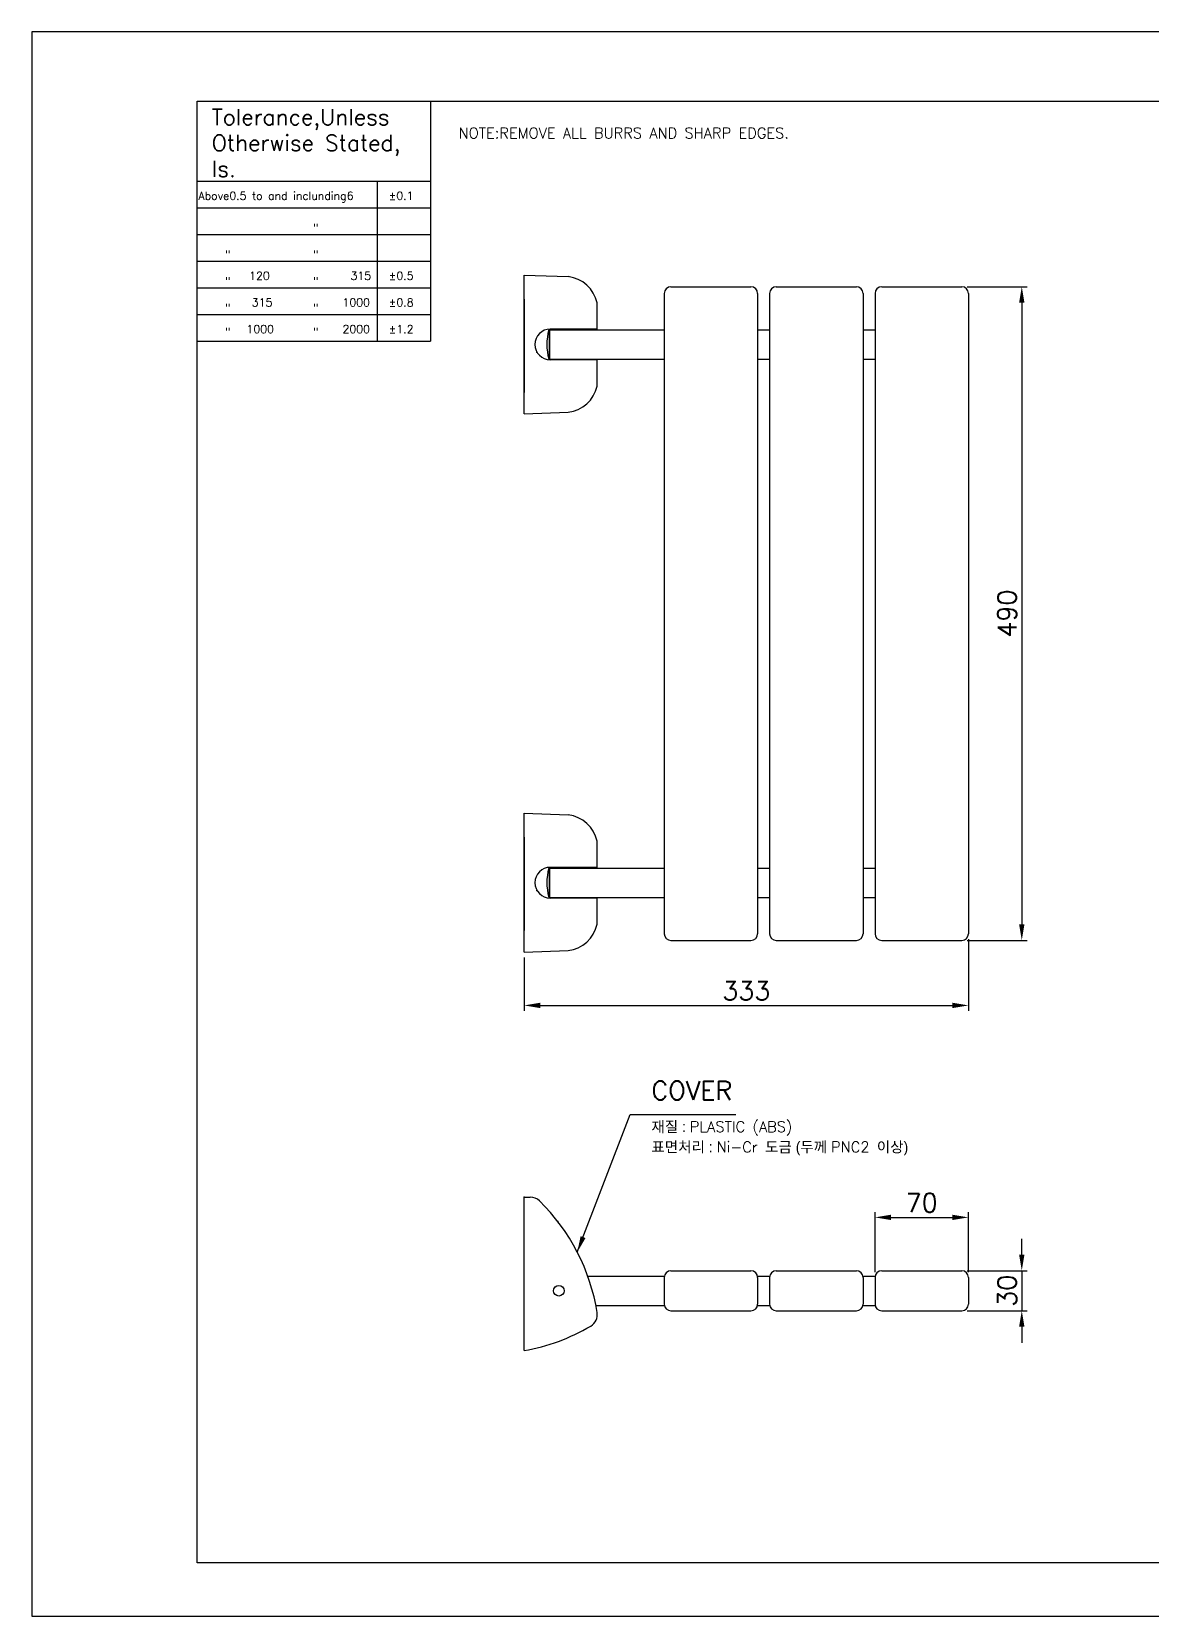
# Model space of a CAD drawing. Header units: inches. Extents: x 1 to 2363, y -2329 to -426.
# Drawn here: x 1 to 211, y -1780.5 to -1483.5 of the extents above; entities that cross this region are included whole.
import ezdxf

# ---------------------------------------------------------------- set-up
doc = ezdxf.new("R2010")
doc.units = ezdxf.units.IN
doc.header["$MEASUREMENT"] = 0
doc.layers.get('0').update_dxf_attribs({"color": 2, "linetype": 'CONTINUOUS'})
doc.layers.get('DEFPOINTS').update_dxf_attribs({"linetype": 'CONTINUOUS'})
for name, color, linetype in [('D', 2, 'CONTINUOUS'), ('DIM', 2, 'CONTINUOUS'), ('DWG', 7, 'CONTINUOUS')]:
    doc.layers.add(name, color=color, linetype=linetype)
doc.styles.add('GHS', font='romans.shx')
doc.styles.add('ROMANS', font='romans', dxfattribs={"height": 0.075529})
doc.styles.get("Standard").update_dxf_attribs({"font": 'ROMANS.SHX'})
doc.dimstyles.new('ISO-25', dxfattribs={"dimtxt": 2.5, "dimasz": 2.5, "dimexe": 1.25, "dimexo": 0.625, "dimtad": 1, "dimdec": 4, "dimdsep": 46, "dimlunit": 6, "dimtxsty": 'Standard', "dimcen": 2.5, "dimadec": 0, "dimazin": 0, "dimtfac": 1, "dimtdec": 4, "dimtmove": 0, "dimatfit": 3, "dimfxl": 1, "dimtolj": 1, "dimtzin": 0, "dimarcsym": 0})
doc.dimstyles.get("Standard").update_dxf_attribs({"dimtxt": 0.18, "dimasz": 0.18, "dimexe": 0.18, "dimexo": 0.0625, "dimgap": 0.09, "dimtad": 0, "dimtih": 1, "dimtoh": 1, "dimdec": 4, "dimzin": 0, "dimdsep": 46, "dimtxsty": 'Standard', "dimcen": 0.09, "dimadec": 0, "dimazin": 0, "dimtfac": 1, "dimtdec": 4, "dimtofl": 0, "dimtmove": 0, "dimatfit": 3, "dimfxl": 1, "dimtolj": 1, "dimtzin": 0, "dimarcsym": 0})

# ---------------------------------------------------------------- blocks, each defined once
blk = doc.blocks.new('BORDER')
for p, q in [((1, 1), (0, 1)), ((0, 1), (0, 0)), ((1, 0), (1, 1)), ((0, 0), (1, 0))]:
    blk.add_line(p, q)
blk = doc.blocks.new('*D121')
at = {"layer": 'DEFPOINTS', "color": 0, "transparency": 16777216}
for p in [(175.3, -1531.29), (175.3, -1653.79), (186.55, -1653.79)]:
    blk.add_point(p, dxfattribs=at)
at = {"layer": 'DWG', "color": 2, "lineweight": -2, "transparency": 16777216}
for p, q in [((176.3, -1531.29), (187.55, -1531.29)), ((186.55, -1534.29), (186.55, -1650.79)), ((176.3, -1653.79), (187.55, -1653.79))]:
    blk.add_line(p, q, dxfattribs=at)
at = {"layer": 'DWG', "color": 2, "transparency": 16777216}
for points in [[(186.05, -1534.29), (187.05, -1534.29), (186.55, -1531.29)], [(186.05, -1650.79), (187.05, -1650.79), (186.55, -1653.79)]]:
    blk.add_solid(points, dxfattribs=at)
at = {"layer": 'DWG', "color": 2, "transparency": 16777216, "insert": (183.8, -1592.54), "char_height": 3.5, "attachment_point": 5, "rotation": 90, "style": 'GHS'}
blk.add_mtext('\\A1;490', dxfattribs=at)
blk = doc.blocks.new('*D122')
at = {"layer": 'DEFPOINTS', "color": 0, "transparency": 16777216}
for p in [(176.55, -1652.54), (93.3, -1655.98), (176.55, -1665.98)]:
    blk.add_point(p, dxfattribs=at)
at = {"layer": 'DWG', "color": 2, "lineweight": -2, "transparency": 16777216}
for p, q in [((176.55, -1653.54), (176.55, -1666.98)), ((93.3, -1656.98), (93.3, -1666.98)), ((96.3, -1665.98), (173.55, -1665.98))]:
    blk.add_line(p, q, dxfattribs=at)
at = {"layer": 'DWG', "color": 2, "transparency": 16777216}
for points in [[(96.3, -1665.48), (96.3, -1666.48), (93.3, -1665.98)], [(173.55, -1665.48), (173.55, -1666.48), (176.55, -1665.98)]]:
    blk.add_solid(points, dxfattribs=at)
at = {"layer": 'DWG', "color": 2, "transparency": 16777216, "insert": (134.93, -1663.23), "char_height": 3.5, "attachment_point": 5, "style": 'GHS'}
blk.add_mtext('\\A1;333', dxfattribs=at)
blk = doc.blocks.new('*D123')
at = {"layer": 'DEFPOINTS', "color": 0, "transparency": 16777216}
for p in [(175.3, -1715.71), (175.3, -1723.21), (186.55, -1723.21)]:
    blk.add_point(p, dxfattribs=at)
at = {"layer": 'DWG', "color": 2, "lineweight": -2, "transparency": 16777216}
for p, q in [((186.55, -1712.71), (186.55, -1709.71)), ((176.3, -1715.71), (187.55, -1715.71)), ((186.55, -1715.71), (186.55, -1723.21)), ((176.3, -1723.21), (187.55, -1723.21)), ((186.55, -1726.21), (186.55, -1729.21))]:
    blk.add_line(p, q, dxfattribs=at)
at = {"layer": 'DWG', "color": 2, "transparency": 16777216}
for points in [[(186.05, -1712.71), (187.05, -1712.71), (186.55, -1715.71)], [(186.05, -1726.21), (187.05, -1726.21), (186.55, -1723.21)]]:
    blk.add_solid(points, dxfattribs=at)
at = {"layer": 'DWG', "color": 2, "transparency": 16777216, "insert": (183.8, -1719.46), "char_height": 3.5, "attachment_point": 5, "rotation": 90, "style": 'GHS'}
blk.add_mtext('\\A1;30', dxfattribs=at)
blk = doc.blocks.new('*D124')
at = {"layer": 'DEFPOINTS', "color": 0, "transparency": 16777216}
for p in [(176.55, -1705.71), (159.05, -1716.96), (176.55, -1716.96)]:
    blk.add_point(p, dxfattribs=at)
at = {"layer": 'DWG', "color": 2, "lineweight": -2, "transparency": 16777216}
for p, q in [((159.05, -1715.96), (159.05, -1704.71)), ((176.55, -1715.96), (176.55, -1704.71)), ((162.05, -1705.71), (173.55, -1705.71))]:
    blk.add_line(p, q, dxfattribs=at)
at = {"layer": 'DWG', "color": 2, "transparency": 16777216}
for points in [[(162.05, -1705.21), (162.05, -1706.21), (159.05, -1705.71)], [(173.55, -1705.21), (173.55, -1706.21), (176.55, -1705.71)]]:
    blk.add_solid(points, dxfattribs=at)
at = {"layer": 'DWG', "color": 2, "transparency": 16777216, "insert": (167.8, -1702.96), "char_height": 3.5, "attachment_point": 5, "style": 'GHS'}
blk.add_mtext('\\A1;70', dxfattribs=at)

msp = doc.modelspace()

# ---------------------------------------------------------------- linework, layer by layer
at = {"color": 5}
for p, q in [((32.0098, -1496.4788), (410.0098, -1496.4788)), ((32.0098, -1770.4788), (32.0098, -1496.4788)), ((410.0098, -1770.4788), (32.0098, -1770.4788))]:
    msp.add_line(p, q, dxfattribs=at)
at = {"layer": 'DEFPOINTS', "color": 0, "linetype": 'ByBlock'}
for p in [(105.0791, -1531.0128), (97.9264, -1539.351), (105.1808, -1553.0929), (98.0514, -1554.9352), (98.0514, -1554.9352), (101.5514, -1554.813), (105.0791, -1631.8878), (97.9264, -1640.226), (98.0514, -1645.726), (105.1808, -1653.9679), (98.0514, -1655.8102), (98.0514, -1655.8102), (101.5514, -1655.688)]:
    msp.add_point(p, dxfattribs=at)
at = {"layer": 'DEFPOINTS', "color": 1, "linetype": 'ByBlock'}
for p in [(99.8014, -1539.351), (99.8014, -1640.226)]:
    msp.add_point(p, dxfattribs=at)
at = {"layer": 'DWG', "color": 7}
for p in [(75.7598, -1496.4788), (32.0098, -1541.4788)]:
    msp.add_line(p, (75.7598, -1541.4788), dxfattribs=at)
at = {"layer": 'DWG', "color": 2}
for p, q in [((32.0098, -1511.4788), (75.7598, -1511.4788)), ((65.7598, -1511.4788), (65.7598, -1541.4788)), ((32.0098, -1516.4788), (75.7598, -1516.4788)), ((32.0098, -1521.4788), (75.7598, -1521.4788)), ((32.0098, -1526.4788), (75.7598, -1526.4788)), ((32.0098, -1531.4788), (75.7598, -1531.4788)), ((32.0098, -1536.4788), (75.7598, -1536.4788))]:
    msp.add_line(p, q, dxfattribs=at)
at = {"layer": 'DWG'}
for p, q in [((93.3014, -1555.101), (93.3014, -1529.101)), ((93.3014, -1529.101), (101.5514, -1529.3891)), ((120.8014, -1531.2885), (135.8014, -1531.2885)), ((140.5514, -1531.2885), (155.5514, -1531.2885)), ((160.3014, -1531.2885), (175.3014, -1531.2885)), ((93.3014, -1533.5932), (93.3014, -1551.0932)), ((107.0014, -1539.351), (107.0014, -1534.8273)), ((119.5514, -1532.5385), (119.5514, -1652.5385)), ((137.0514, -1532.5385), (137.0514, -1652.5385)), ((139.3014, -1532.5385), (139.3014, -1652.5385)), ((156.8014, -1532.5385), (156.8014, -1652.5385)), ((159.0514, -1532.5385), (159.0514, -1652.5385)), ((176.5514, -1532.5385), (176.5514, -1652.5385)), ((97.9645, -1539.351), (98.0514, -1539.351)), ((98.0514, -1539.351), (98.0514, -1544.351)), ((98.0514, -1544.726), (98.0514, -1539.476)), ((98.0514, -1543.351), (98.0514, -1540.851)), ((98.1764, -1539.351), (119.5514, -1539.351)), ((98.1764, -1539.351), (102.5514, -1539.351)), ((98.1764, -1539.351), (102.5514, -1539.351)), ((107.0014, -1539.226), (98.1895, -1539.226)), ((137.0514, -1539.351), (139.3014, -1539.351)), ((156.8014, -1539.351), (159.0514, -1539.351)), ((98.0514, -1544.351), (98.0514, -1544.851)), ((97.9645, -1544.851), (98.0514, -1544.851)), ((98.1764, -1544.851), (119.5514, -1544.851)), ((98.1764, -1544.851), (105.0201, -1544.851)), ((98.1764, -1544.851), (105.0201, -1544.851)), ((107.0014, -1544.976), (98.1895, -1544.976)), ((107.0014, -1549.3748), (107.0014, -1544.851)), ((137.0514, -1544.851), (139.3014, -1544.851)), ((156.8014, -1544.851), (159.0514, -1544.851)), ((93.3014, -1555.101), (101.5514, -1554.813)), ((93.3014, -1655.976), (93.3014, -1629.976)), ((93.3014, -1629.976), (101.5514, -1630.2641)), ((93.3014, -1634.4682), (93.3014, -1651.9682)), ((107.0014, -1640.226), (107.0014, -1635.7023)), ((97.9645, -1640.226), (98.0514, -1640.226)), ((98.0514, -1640.226), (98.0514, -1645.226)), ((98.0514, -1645.601), (98.0514, -1640.351)), ((98.0514, -1644.226), (98.0514, -1641.726)), ((98.1764, -1640.226), (119.5514, -1640.226)), ((98.1764, -1640.226), (102.5514, -1640.226)), ((107.0014, -1640.101), (98.1895, -1640.101)), ((137.0514, -1640.226), (139.3014, -1640.226)), ((156.8014, -1640.226), (159.0514, -1640.226)), ((98.0514, -1645.226), (98.0514, -1645.726)), ((97.9645, -1645.726), (98.0514, -1645.726)), ((98.1764, -1645.726), (119.5514, -1645.726)), ((98.1764, -1645.726), (105.0201, -1645.726)), ((107.0014, -1645.851), (98.1895, -1645.851)), ((107.0014, -1650.2498), (107.0014, -1645.726)), ((137.0514, -1645.726), (139.3014, -1645.726)), ((156.8014, -1645.726), (159.0514, -1645.726)), ((120.8014, -1653.7885), (135.8014, -1653.7885)), ((140.5514, -1653.7885), (155.5514, -1653.7885)), ((160.3014, -1653.7885), (175.3014, -1653.7885)), ((93.3014, -1655.976), (101.5514, -1655.688)), ((93.3014, -1730.6862), (93.3014, -1701.9139)), ((93.3014, -1701.9139), (94.4268, -1701.9139)), ((93.3014, -1728.2101), (93.3014, -1704.6476)), ((120.8014, -1715.7101), (135.8014, -1715.7101)), ((140.5514, -1715.7101), (155.5514, -1715.7101)), ((160.3014, -1715.7101), (175.3014, -1715.7101)), ((105.2221, -1716.7101), (119.5514, -1716.7101)), ((119.5514, -1716.9601), (119.5514, -1721.9601)), ((137.0514, -1716.7101), (139.3014, -1716.7101)), ((137.0514, -1716.9601), (137.0514, -1721.9601)), ((139.3014, -1716.9601), (139.3014, -1721.9601)), ((156.8014, -1716.7101), (159.0514, -1716.7101)), ((156.8014, -1716.9601), (156.8014, -1721.9601)), ((159.0514, -1716.9601), (159.0514, -1721.9601)), ((176.5514, -1716.9601), (176.5514, -1721.9601)), ((106.7429, -1722.2101), (119.5514, -1722.2101)), ((137.0514, -1722.2101), (139.3014, -1722.2101)), ((156.8014, -1722.2101), (159.0514, -1722.2101)), ((120.8014, -1723.2101), (135.8014, -1723.2101)), ((140.5514, -1723.2101), (155.5514, -1723.2101)), ((160.3014, -1723.2101), (175.3014, -1723.2101))]:
    msp.add_line(p, q, dxfattribs=at)
msp.add_circle((99.8014, -1719.4601), 1, dxfattribs=at)
msp.add_circle((99.8014, -1719.4601), 1, dxfattribs=at)
msp.add_circle((99.8014, -1719.4601), 1, dxfattribs=at)
msp.add_circle((99.8014, -1719.4601), 1, dxfattribs=at)
msp.add_circle((99.8014, -1719.4601), 1, dxfattribs=at)
msp.add_circle((99.8014, -1719.4601), 1, dxfattribs=at)
for centre, radius, start, end in [((100.8314, -1535.5975), 6.25, 11.852323, 83.38437), ((120.8014, -1532.5385), 1.25, 90, 180), ((135.8014, -1532.5385), 1.25, 0, 90), ((140.5514, -1532.5385), 1.25, 90, 180), ((155.5514, -1532.5385), 1.25, 0, 90), ((160.3014, -1532.5385), 1.25, 90, 180), ((175.3014, -1532.5385), 1.25, 0, 90), ((104.5014, -1534.8273), 2.5, 0, 11.852323), ((98.1895, -1542.101), 2.875, 90, 270), ((107.8223, -1542.101), 10.2708, 164.682578, 195.317422), ((97.9645, -1539.401), 0.05, 90, 164.682578), ((98.1764, -1539.476), 0.125, 90, 180), ((98.1764, -1539.476), 0.125, 90, 180), ((98.1764, -1539.476), 0.125, 90, 180), ((97.9645, -1544.801), 0.05, 195.317422, 270), ((98.1764, -1544.726), 0.125, 180, 270), ((98.1764, -1544.726), 0.125, 180, 270), ((98.1764, -1544.726), 0.125, 180, 270), ((100.8314, -1548.6046), 6.25, 276.61563, 348.147677), ((104.5014, -1549.3748), 2.5, 348.147677, 0), ((100.8314, -1636.4725), 6.25, 11.852323, 83.38437), ((104.5014, -1635.7023), 2.5, 0, 11.852323), ((98.1895, -1642.976), 2.875, 90, 270), ((107.8223, -1642.976), 10.2708, 164.682578, 195.317422), ((97.9645, -1640.276), 0.05, 90, 164.682578), ((98.1764, -1640.351), 0.125, 90, 180), ((98.1764, -1640.351), 0.125, 90, 180), ((97.9645, -1645.676), 0.05, 195.317422, 270), ((98.1764, -1645.601), 0.125, 180, 270), ((98.1764, -1645.601), 0.125, 180, 270), ((100.8314, -1649.4796), 6.25, 276.61563, 348.147677), ((104.5014, -1650.2498), 2.5, 348.147677, 0), ((120.8014, -1652.5385), 1.25, 180, 270), ((135.8014, -1652.5385), 1.25, 270, 0), ((140.5514, -1652.5385), 1.25, 180, 270), ((155.5514, -1652.5385), 1.25, 270, 0), ((160.3014, -1652.5385), 1.25, 180, 270), ((175.3014, -1652.5385), 1.25, 270, 0), ((94.4268, -1704.4139), 2.5, 45.61145, 90), ((69.9436, -1729.4253), 37.5, 9.036493, 45.61145), ((120.8014, -1716.9601), 1.25, 90, 180), ((135.8014, -1716.9601), 1.25, 0, 90), ((140.5514, -1716.9601), 1.25, 90, 180), ((155.5514, -1716.9601), 1.25, 0, 90), ((160.3014, -1716.9601), 1.25, 90, 180), ((175.3014, -1716.9601), 1.25, 0, 90), ((120.8014, -1721.9601), 1.25, 180, 270), ((135.8014, -1721.9601), 1.25, 270, 0), ((140.5514, -1721.9601), 1.25, 180, 270), ((155.5514, -1721.9601), 1.25, 270, 0), ((160.3014, -1721.9601), 1.25, 180, 270), ((175.3014, -1721.9601), 1.25, 270, 0), ((104.5092, -1723.9281), 2.5, 300.466304, 9.036493), ((86.7631, -1693.7606), 37.5, 280.041186, 300.466304)]:
    msp.add_arc(centre, radius, start, end, dxfattribs=at)
at = {"layer": 'DWG', "linetype": 'ByBlock'}
for p in [(95.7002, -1543.5394), (95.7002, -1644.4144)]:
    msp.add_point(p, dxfattribs=at)
at = {"layer": 'DWG'}
for p in [(93.3014, -1701.9139), (93.3014, -1701.9139), (93.3014, -1701.9139), (99.5921, -1706.4641)]:
    msp.add_point(p, dxfattribs=at)

# ---------------------------------------------------------------- block references
at = {"layer": 'D', "xscale": 420, "yscale": 297, "zscale": 420}
msp.add_blockref('BORDER', (1.0098, -1780.4788), dxfattribs=at)

# ---------------------------------------------------------------- texts
at = {"layer": 'DIM', "attachment_point": 1, "style": 'GHS'}
for s, insert, char_height in [('COVER', (117.142, -1680.1749), 3.5), ('{\\fGulim|b0|i0|c129|p49;재질 : }PLASTIC (ABS)', (117.142, -1687.7168), 2), ('{\\fGulim|b0|i0|c129|p49;표면처리 : }Ni-Cr {\\fGulim|b0|i0|c129|p49;도금 (두께 }PNC2 {\\fGulim|b0|i0|c129|p49;이상)}', (117.142, -1691.5061), 2)]:
    msp.add_mtext(s, dxfattribs=dict(at, insert=insert, char_height=char_height))
at = {"layer": 'DWG', "color": 2, "style": 'ROMANS'}
for s, height, p in [('Tolerance,Unless', 3, (34.7598, -1500.9788)), ('Otherwise Stated,', 3, (34.7598, -1505.836)), ('NOTE:REMOVE ALL BURRS AND SHARP EDGES.', 2, (81.0098, -1503.4788)), ('Is.', 3, (34.7598, -1510.6931)), ('Above0.5 to and inclunding6', 1.5, (32.2598, -1514.9788)), ('%%P0.1', 1.5, (67.9212, -1514.9788)), ('"', 1.5, (53.7598, -1520.9788)), ('"', 1.5, (37.2598, -1525.9788)), ('"', 1.5, (53.7598, -1525.9788)), ('"', 1.5, (37.2598, -1530.9788)), ('120', 1.5, (41.7598, -1529.9788)), ('"', 1.5, (53.7598, -1530.9788)), ('315', 1.5, (60.7598, -1529.9788)), ('%%p0.5', 1.5, (67.9337, -1529.9788)), ('"', 1.5, (37.2598, -1535.9788)), ('315', 1.5, (42.2598, -1534.9788)), ('"', 1.5, (53.7598, -1535.9788)), ('1000', 1.5, (59.2598, -1534.9788)), ('%%P0.8', 1.5, (67.9337, -1534.9788)), ('"', 1.5, (37.2598, -1540.4788)), ('1000', 1.5, (41.2598, -1539.9788)), ('"', 1.5, (53.7598, -1540.4788)), ('2000', 1.5, (59.2598, -1539.9788)), ('%%P1.2', 1.5, (67.9337, -1539.9788))]:
    msp.add_text(s, height=height, dxfattribs=at).set_placement(p)

# ---------------------------------------------------------------- dimensions: what is measured, and where the dimension line sits
at = {"layer": 'DWG'}
for base, p1, p2, text, picture, middle in [((186.5514, -1653.7885), (175.3014, -1531.2885), (175.3014, -1653.7885), '490', '*D121', (183.8014, -1592.5385)), ((186.5514, -1723.2101), (175.3014, -1715.7101), (175.3014, -1723.2101), '30', '*D123', (183.8014, -1719.4601))]:
    dim = msp.add_linear_dim(base=base, p1=p1, p2=p2, angle=90, text=text, dimstyle='Standard', override={"dimtxt": 3.5, "dimasz": 3, "dimexe": 1, "dimexo": 1, "dimgap": 1, "dimtad": 1, "dimtih": 0, "dimtoh": 0, "dimdec": 3, "dimzin": 8, "dimtxsty": 'GHS', "dimcen": 0, "dimclrd": 2, "dimclre": 2, "dimclrt": 2, "dimtdec": 3, "dimtix": 1, "dimtofl": 1, "dimtzin": 8}, dxfattribs=at)
    dim.commit()
    dim.dimension.update_dxf_attribs({"geometry": picture, "text_midpoint": middle})
for base, p1, p2, text, picture, middle in [((176.5514, -1665.976), (93.3014, -1655.976), (176.5514, -1652.5385), '333', '*D122', (134.9264, -1663.226)), ((176.5514, -1705.7101), (159.0514, -1716.9601), (176.5514, -1716.9601), '70', '*D124', (167.8014, -1702.9601))]:
    dim = msp.add_linear_dim(base=base, p1=p1, p2=p2, text=text, dimstyle='Standard', override={"dimtxt": 3.5, "dimasz": 3, "dimexe": 1, "dimexo": 1, "dimgap": 1, "dimtad": 1, "dimtih": 0, "dimtoh": 0, "dimdec": 3, "dimzin": 8, "dimtxsty": 'GHS', "dimcen": 0, "dimclrd": 2, "dimclre": 2, "dimclrt": 2, "dimtdec": 3, "dimtix": 1, "dimtofl": 1, "dimtzin": 8}, dxfattribs=at)
    dim.commit()
    dim.dimension.update_dxf_attribs({"geometry": picture, "text_midpoint": middle})

# ---------------------------------------------------------------- leaders
at = {"layer": 'DIM', "annotation_type": 0, "has_hookline": 1, "hookline_direction": 0, "text_width": 15.8333}
msp.add_leader([(103.2595, -1712.212), (113.142, -1686.4249), (116.142, -1686.4249)], dimstyle='ISO-25', override={"dimtxt": 2, "dimasz": 3, "dimgap": 1, "dimtxsty": 'GHS', "dimcen": -0.5, "dimclrd": 256, "dimclre": 256, "dimclrt": 256, "dimtzin": 8}, dxfattribs=at)

doc.saveas('drawing.dxf')
